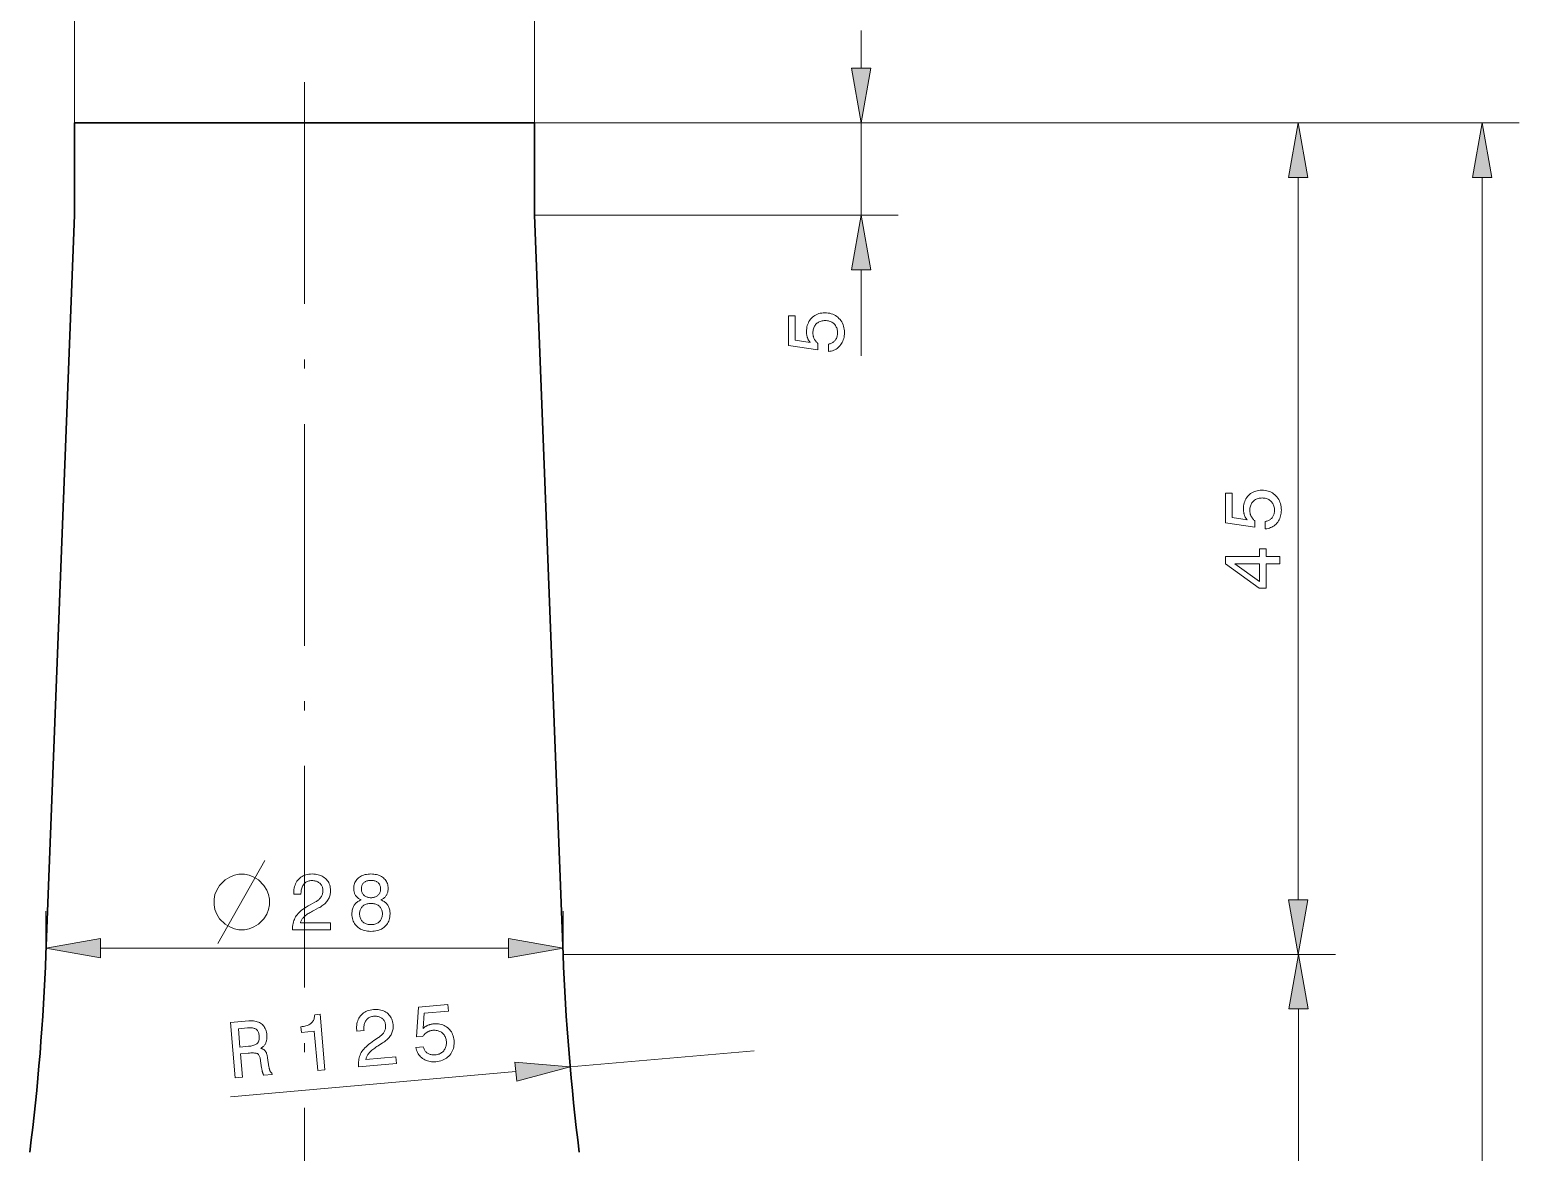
# Model space of a CAD drawing. Extents: x 0 to 297, y 0 to 529.
# Drawn here: x 133.7 to 214.4, y 292.1 to 352.9 of the extents above; entities that cross this region are included whole.
import ezdxf

# ---------------------------------------------------------------- set-up
doc = ezdxf.new("R2010")
doc.units = 0
doc.linetypes.add('DASHDOT', pattern=[18.5, 12, -3, 0.5, -3])

msp = doc.modelspace()

# ---------------------------------------------------------------- linework, layer by layer
at = {"color": 7, "lineweight": 13, "ltscale": 0.396699}
for p, q in [((136.146, 347.852), (136.146, 363.72)), ((161.046, 347.852), (161.046, 363.72))]:
    msp.add_line(p, q, dxfattribs=at)
at = {"color": 7, "lineweight": 13, "ltscale": 0.051139}
msp.add_line((178.742, 350.806), (178.742, 352.852), dxfattribs=at)
at = {"color": 7, "linetype": 'DASHDOT', "lineweight": 13}
msp.add_line((148.596, 350.052), (148.596, 142.236), dxfattribs=at)
at = {"color": 7, "lineweight": 30, "ltscale": 0.125}
for p, q in [((136.146, 342.852), (136.146, 347.852)), ((161.046, 342.852), (161.046, 347.852))]:
    msp.add_line(p, q, dxfattribs=at)
at = {"color": 7, "lineweight": 30}
for p, q in [((136.146, 347.852), (161.046, 347.852)), ((136.146, 342.852), (134.596, 302.852)), ((161.046, 342.852), (162.596, 302.852))]:
    msp.add_line(p, q, dxfattribs=at)
at = {"color": 7, "lineweight": 13}
for p, q in [((161.046, 347.852), (204.402, 347.852)), ((161.046, 347.852), (214.369, 347.852)), ((202.402, 305.806), (202.402, 344.897)), ((212.369, 149.806), (212.369, 344.897)), ((137.55, 303.183), (159.641, 303.183)), ((162.596, 302.852), (204.412, 302.852)), ((162.596, 302.852), (204.402, 302.852)), ((202.412, 273.806), (202.412, 299.897))]:
    msp.add_line(p, q, dxfattribs=at)
at = {"color": 7, "lineweight": 13, "ltscale": 0.49241}
for p, q in [((161.046, 347.852), (180.742, 347.852)), ((161.046, 342.852), (180.742, 342.852))]:
    msp.add_line(p, q, dxfattribs=at)
at = {"color": 7, "lineweight": 13, "ltscale": 0.125}
msp.add_line((178.742, 342.852), (178.742, 347.852), dxfattribs=at)
at = {"color": 7, "lineweight": 13, "ltscale": 0.116125}
msp.add_line((178.742, 335.252), (178.742, 339.897), dxfattribs=at)
at = {"color": 7, "lineweight": 13, "ltscale": 0.058269}
for p, q in [((134.596, 302.852), (134.596, 305.183)), ((162.596, 302.852), (162.596, 305.183))]:
    msp.add_line(p, q, dxfattribs=at)
at = {"color": 7, "lineweight": 13, "ltscale": 0.25}
msp.add_line((172.942, 297.637), (162.98, 296.763), dxfattribs=at)
at = {"color": 7, "lineweight": 13, "ltscale": 0.387552}
msp.add_line((160.037, 296.505), (144.595, 295.149), dxfattribs=at)
at = {"color": 7, "lineweight": 13}
for points in [[(178.221, 350.806), (178.742, 347.852), (179.263, 350.806)], [(202.923, 344.897), (202.402, 347.852), (201.881, 344.897)], [(212.889, 344.897), (212.369, 347.852), (211.848, 344.897)], [(179.263, 339.897), (178.742, 342.852), (178.221, 339.897)], [(176.96, 335.482), (176.96, 335.883), (177.006, 335.891), (177.049, 335.902), (177.091, 335.915), (177.131, 335.931), (177.168, 335.949), (177.204, 335.97), (177.237, 335.993), (177.269, 336.019), (177.298, 336.047), (177.326, 336.078), (177.351, 336.11), (177.373, 336.145), (177.393, 336.181), (177.41, 336.219), (177.424, 336.259), (177.436, 336.3), (177.445, 336.343), (177.452, 336.388), (177.456, 336.435), (177.457, 336.484), (177.455, 336.543), (177.45, 336.599), (177.441, 336.654), (177.428, 336.706), (177.411, 336.756), (177.391, 336.803), (177.367, 336.848), (177.34, 336.89), (177.309, 336.931), (177.274, 336.968), (177.236, 337.003), (177.196, 337.034), (177.153, 337.062), (177.109, 337.086), (177.061, 337.106), (177.012, 337.122), (176.96, 337.135), (176.906, 337.145), (176.85, 337.15), (176.791, 337.152), (176.731, 337.15), (176.674, 337.145), (176.619, 337.136), (176.566, 337.123), (176.516, 337.107), (176.469, 337.087), (176.424, 337.063), (176.382, 337.036), (176.342, 337.005), (176.304, 336.971), (176.27, 336.933), (176.239, 336.893), (176.212, 336.851), (176.188, 336.806), (176.168, 336.758), (176.152, 336.708), (176.139, 336.656), (176.13, 336.601), (176.125, 336.543), (176.123, 336.484), (176.123, 336.449), (176.126, 336.415), (176.129, 336.381), (176.134, 336.348), (176.14, 336.316), (176.148, 336.285), (176.157, 336.254), (176.167, 336.223), (176.179, 336.193), (176.192, 336.164), (176.207, 336.136), (176.223, 336.108), (176.24, 336.081), (176.259, 336.055), (176.279, 336.029), (176.3, 336.004), (176.323, 335.98), (176.347, 335.957), (176.372, 335.934), (176.399, 335.912), (176.399, 335.569), (174.809, 335.805), (174.809, 337.407), (175.164, 337.407), (175.164, 336.094), (175.971, 335.973), (175.952, 335.995), (175.935, 336.018), (175.918, 336.041), (175.902, 336.066), (175.887, 336.091), (175.873, 336.116), (175.86, 336.143), (175.848, 336.17), (175.837, 336.198), (175.827, 336.227), (175.817, 336.257), (175.809, 336.287), (175.801, 336.318), (175.795, 336.349), (175.789, 336.381), (175.785, 336.413), (175.781, 336.445), (175.779, 336.479), (175.778, 336.512), (175.777, 336.547), (175.78, 336.637), (175.788, 336.724), (175.802, 336.808), (175.821, 336.887), (175.846, 336.963), (175.876, 337.036), (175.911, 337.105), (175.952, 337.17), (175.999, 337.232), (176.051, 337.29), (176.108, 337.343), (176.168, 337.391), (176.231, 337.433), (176.298, 337.47), (176.368, 337.501), (176.441, 337.526), (176.518, 337.546), (176.599, 337.56), (176.683, 337.569), (176.77, 337.571), (176.863, 337.568), (176.952, 337.559), (177.037, 337.545), (177.119, 337.524), (177.197, 337.497), (177.272, 337.464), (177.343, 337.425), (177.411, 337.38), (177.475, 337.33), (177.535, 337.273), (177.591, 337.212), (177.641, 337.147), (177.685, 337.078), (177.723, 337.006), (177.755, 336.93), (177.781, 336.85), (177.802, 336.767), (177.817, 336.68), (177.825, 336.59), (177.828, 336.496), (177.826, 336.413), (177.819, 336.332), (177.807, 336.255), (177.79, 336.18), (177.769, 336.109), (177.742, 336.04), (177.711, 335.974), (177.675, 335.911), (177.635, 335.85), (177.589, 335.793), (177.54, 335.74), (177.487, 335.691), (177.432, 335.648), (177.374, 335.609), (177.312, 335.576), (177.248, 335.547), (177.18, 335.523), (177.11, 335.505), (177.036, 335.491)], [(200.619, 325.88), (200.619, 326.281), (200.665, 326.289), (200.709, 326.3), (200.751, 326.313), (200.79, 326.329), (200.828, 326.348), (200.863, 326.368), (200.897, 326.391), (200.928, 326.417), (200.958, 326.445), (200.985, 326.476), (201.01, 326.509), (201.033, 326.543), (201.052, 326.579), (201.07, 326.617), (201.084, 326.657), (201.096, 326.698), (201.105, 326.742), (201.112, 326.787), (201.116, 326.833), (201.117, 326.882), (201.115, 326.941), (201.11, 326.998), (201.101, 327.052), (201.088, 327.104), (201.071, 327.154), (201.051, 327.201), (201.027, 327.246), (201, 327.289), (200.968, 327.329), (200.934, 327.367), (200.896, 327.401), (200.856, 327.433), (200.813, 327.46), (200.768, 327.484), (200.721, 327.504), (200.672, 327.521), (200.62, 327.534), (200.566, 327.543), (200.51, 327.548), (200.451, 327.55), (200.391, 327.548), (200.334, 327.543), (200.279, 327.534), (200.226, 327.521), (200.176, 327.505), (200.129, 327.485), (200.084, 327.461), (200.041, 327.434), (200.001, 327.403), (199.964, 327.369), (199.929, 327.331), (199.899, 327.291), (199.871, 327.249), (199.848, 327.204), (199.828, 327.156), (199.812, 327.106), (199.799, 327.054), (199.79, 326.999), (199.784, 326.942), (199.783, 326.882), (199.783, 326.847), (199.785, 326.813), (199.789, 326.779), (199.794, 326.747), (199.8, 326.714), (199.808, 326.683), (199.817, 326.652), (199.827, 326.621), (199.839, 326.592), (199.852, 326.562), (199.867, 326.534), (199.883, 326.506), (199.9, 326.479), (199.919, 326.453), (199.939, 326.427), (199.96, 326.402), (199.983, 326.378), (200.007, 326.355), (200.032, 326.332), (200.059, 326.31), (200.059, 325.967), (198.469, 326.203), (198.469, 327.805), (198.823, 327.805), (198.823, 326.492), (199.631, 326.372), (199.612, 326.393), (199.595, 326.416), (199.578, 326.44), (199.562, 326.464), (199.547, 326.489), (199.533, 326.515), (199.52, 326.541), (199.508, 326.569), (199.497, 326.597), (199.486, 326.626), (199.477, 326.655), (199.468, 326.685), (199.461, 326.716), (199.455, 326.747), (199.449, 326.779), (199.445, 326.811), (199.441, 326.844), (199.439, 326.877), (199.437, 326.911), (199.437, 326.945), (199.439, 327.036), (199.448, 327.122), (199.461, 327.206), (199.481, 327.285), (199.505, 327.362), (199.535, 327.434), (199.571, 327.503), (199.612, 327.568), (199.659, 327.63), (199.711, 327.688), (199.767, 327.742), (199.827, 327.789), (199.891, 327.832), (199.957, 327.868), (200.028, 327.899), (200.101, 327.925), (200.178, 327.944), (200.259, 327.958), (200.342, 327.967), (200.43, 327.97), (200.522, 327.967), (200.611, 327.958), (200.697, 327.943), (200.779, 327.922), (200.857, 327.895), (200.932, 327.862), (201.003, 327.823), (201.071, 327.779), (201.135, 327.728), (201.195, 327.671), (201.251, 327.61), (201.301, 327.545), (201.344, 327.476), (201.383, 327.404), (201.415, 327.328), (201.441, 327.248), (201.462, 327.165), (201.476, 327.079), (201.485, 326.988), (201.488, 326.894), (201.486, 326.811), (201.478, 326.731), (201.467, 326.653), (201.45, 326.578), (201.428, 326.507), (201.402, 326.438), (201.371, 326.372), (201.335, 326.309), (201.294, 326.249), (201.249, 326.191), (201.199, 326.138), (201.147, 326.089), (201.092, 326.046), (201.033, 326.007), (200.972, 325.974), (200.907, 325.945), (200.84, 325.922), (200.769, 325.903), (200.696, 325.889)], [(201.402, 323.989), (200.66, 323.989), (200.66, 322.672), (200.28, 322.672), (198.469, 323.985), (198.469, 324.377), (200.314, 324.377), (200.314, 324.805), (200.66, 324.805), (200.66, 324.377), (201.402, 324.377)], [(200.314, 323.034), (200.314, 323.989), (198.971, 323.989)], [(145.346, 307.183), (145.046, 307.183), (144.796, 307.133), (144.546, 307.033), (144.296, 306.883), (143.996, 306.583), (143.846, 306.333), (143.746, 306.083), (143.696, 305.833), (143.696, 305.533), (143.746, 305.283), (143.846, 305.033), (143.996, 304.783), (144.296, 304.483), (144.546, 304.333), (144.796, 304.233), (145.046, 304.183), (145.346, 304.183), (145.596, 304.233), (145.846, 304.333), (146.096, 304.483), (146.396, 304.783), (146.546, 305.033), (146.646, 305.283), (146.696, 305.533), (146.696, 305.833), (146.646, 306.083), (146.546, 306.333), (146.396, 306.583), (146.096, 306.883), (145.846, 307.033), (145.596, 307.133)], [(147.943, 304.183), (147.943, 304.195), (147.945, 304.283), (147.951, 304.367), (147.961, 304.449), (147.976, 304.528), (147.994, 304.603), (148.017, 304.676), (148.044, 304.746), (148.075, 304.813), (148.11, 304.877), (148.149, 304.938), (148.194, 304.998), (148.245, 305.057), (148.303, 305.117), (148.368, 305.176), (148.439, 305.235), (148.517, 305.294), (148.602, 305.353), (148.693, 305.412), (148.791, 305.471), (148.896, 305.53), (149.151, 305.669), (149.195, 305.694), (149.238, 305.72), (149.277, 305.746), (149.315, 305.773), (149.349, 305.801), (149.382, 305.829), (149.412, 305.858), (149.439, 305.887), (149.464, 305.917), (149.486, 305.948), (149.506, 305.98), (149.524, 306.012), (149.54, 306.046), (149.553, 306.081), (149.565, 306.117), (149.575, 306.153), (149.582, 306.191), (149.587, 306.23), (149.59, 306.271), (149.591, 306.312), (149.59, 306.359), (149.585, 306.403), (149.577, 306.447), (149.565, 306.488), (149.551, 306.527), (149.533, 306.565), (149.511, 306.6), (149.487, 306.634), (149.459, 306.666), (149.428, 306.697), (149.394, 306.724), (149.358, 306.749), (149.32, 306.771), (149.28, 306.79), (149.237, 306.806), (149.192, 306.82), (149.145, 306.83), (149.096, 306.837), (149.044, 306.842), (148.991, 306.843), (148.937, 306.841), (148.886, 306.836), (148.838, 306.826), (148.791, 306.813), (148.747, 306.797), (148.706, 306.776), (148.666, 306.752), (148.629, 306.724), (148.594, 306.693), (148.562, 306.658), (148.532, 306.619), (148.505, 306.578), (148.481, 306.534), (148.461, 306.487), (148.444, 306.437), (148.43, 306.385), (148.419, 306.33), (148.411, 306.272), (148.406, 306.211), (148.404, 306.147), (148.404, 306.112), (148.012, 306.112), (148.012, 306.173), (148.015, 306.266), (148.023, 306.355), (148.037, 306.44), (148.055, 306.521), (148.08, 306.598), (148.109, 306.671), (148.145, 306.74), (148.185, 306.806), (148.231, 306.867), (148.282, 306.924), (148.338, 306.977), (148.398, 307.024), (148.461, 307.066), (148.529, 307.102), (148.6, 307.132), (148.675, 307.157), (148.754, 307.177), (148.837, 307.19), (148.923, 307.199), (149.014, 307.202), (149.101, 307.199), (149.184, 307.192), (149.264, 307.179), (149.341, 307.162), (149.414, 307.14), (149.484, 307.113), (149.55, 307.081), (149.613, 307.044), (149.673, 307.002), (149.729, 306.955), (149.781, 306.904), (149.828, 306.85), (149.869, 306.793), (149.904, 306.733), (149.934, 306.67), (149.959, 306.603), (149.978, 306.534), (149.992, 306.462), (150, 306.386), (150.002, 306.308), (150.001, 306.246), (149.996, 306.187), (149.988, 306.129), (149.977, 306.072), (149.962, 306.017), (149.945, 305.963), (149.924, 305.911), (149.9, 305.861), (149.873, 305.812), (149.842, 305.765), (149.809, 305.719), (149.771, 305.674), (149.731, 305.631), (149.687, 305.588), (149.64, 305.547), (149.589, 305.508), (149.535, 305.469), (149.478, 305.432), (149.417, 305.396), (149.353, 305.361), (149.1, 305.232), (149.03, 305.195), (148.964, 305.159), (148.902, 305.123), (148.844, 305.088), (148.791, 305.054), (148.741, 305.02), (148.695, 304.987), (148.654, 304.955), (148.616, 304.924), (148.583, 304.893), (148.552, 304.862), (148.524, 304.831), (148.498, 304.799), (148.474, 304.766), (148.452, 304.732), (148.432, 304.698), (148.415, 304.663), (148.399, 304.627), (148.386, 304.591), (148.375, 304.554), (150.002, 304.554), (150.002, 304.183)], [(151.657, 305.797), (151.619, 305.816), (151.582, 305.836), (151.547, 305.858), (151.515, 305.88), (151.484, 305.904), (151.455, 305.93), (151.429, 305.956), (151.404, 305.984), (151.381, 306.014), (151.36, 306.044), (151.341, 306.076), (151.324, 306.109), (151.31, 306.144), (151.297, 306.18), (151.286, 306.218), (151.277, 306.257), (151.27, 306.298), (151.265, 306.34), (151.262, 306.383), (151.261, 306.428), (151.264, 306.495), (151.271, 306.56), (151.284, 306.622), (151.302, 306.682), (151.326, 306.739), (151.354, 306.794), (151.388, 306.846), (151.426, 306.895), (151.47, 306.942), (151.519, 306.986), (151.573, 307.027), (151.629, 307.064), (151.688, 307.096), (151.751, 307.124), (151.817, 307.148), (151.886, 307.167), (151.958, 307.182), (152.033, 307.193), (152.111, 307.199), (152.193, 307.202), (152.275, 307.199), (152.353, 307.193), (152.429, 307.182), (152.501, 307.167), (152.57, 307.148), (152.636, 307.124), (152.698, 307.096), (152.758, 307.064), (152.814, 307.027), (152.867, 306.986), (152.915, 306.942), (152.959, 306.895), (152.997, 306.846), (153.03, 306.794), (153.059, 306.739), (153.082, 306.682), (153.1, 306.622), (153.112, 306.56), (153.12, 306.495), (153.123, 306.428), (153.122, 306.383), (153.119, 306.339), (153.114, 306.297), (153.107, 306.256), (153.098, 306.216), (153.088, 306.179), (153.075, 306.142), (153.061, 306.107), (153.044, 306.074), (153.026, 306.042), (153.005, 306.011), (152.983, 305.982), (152.958, 305.954), (152.932, 305.928), (152.903, 305.903), (152.872, 305.879), (152.839, 305.857), (152.804, 305.836), (152.767, 305.816), (152.728, 305.797), (152.777, 305.778), (152.822, 305.756), (152.865, 305.733), (152.906, 305.707), (152.945, 305.68), (152.981, 305.65), (153.014, 305.619), (153.045, 305.586), (153.074, 305.55), (153.101, 305.513), (153.124, 305.474), (153.146, 305.433), (153.164, 305.39), (153.181, 305.346), (153.195, 305.299), (153.206, 305.251), (153.215, 305.202), (153.221, 305.151), (153.225, 305.097), (153.226, 305.043), (153.223, 304.958), (153.215, 304.877), (153.201, 304.799), (153.181, 304.725), (153.156, 304.654), (153.125, 304.587), (153.089, 304.523), (153.047, 304.463), (153, 304.406), (152.947, 304.353), (152.889, 304.304), (152.827, 304.261), (152.761, 304.222), (152.692, 304.189), (152.619, 304.16), (152.541, 304.137), (152.46, 304.119), (152.375, 304.106), (152.286, 304.099), (152.193, 304.096), (152.1, 304.099), (152.011, 304.106), (151.926, 304.119), (151.845, 304.137), (151.768, 304.16), (151.694, 304.189), (151.625, 304.222), (151.559, 304.261), (151.498, 304.304), (151.44, 304.353), (151.387, 304.406), (151.34, 304.463), (151.298, 304.523), (151.262, 304.587), (151.232, 304.654), (151.207, 304.725), (151.187, 304.799), (151.173, 304.877), (151.165, 304.958), (151.162, 305.043), (151.163, 305.097), (151.167, 305.151), (151.173, 305.202), (151.182, 305.251), (151.193, 305.299), (151.207, 305.346), (151.223, 305.39), (151.242, 305.433), (151.264, 305.474), (151.287, 305.513), (151.314, 305.55), (151.342, 305.586), (151.373, 305.619), (151.407, 305.65), (151.443, 305.68), (151.481, 305.707), (151.521, 305.733), (151.564, 305.756), (151.61, 305.778)], [(151.672, 306.394), (151.674, 306.352), (151.678, 306.311), (151.685, 306.273), (151.695, 306.236), (151.708, 306.2), (151.723, 306.166), (151.742, 306.134), (151.763, 306.104), (151.787, 306.075), (151.814, 306.048), (151.844, 306.023), (151.875, 306.001), (151.908, 305.982), (151.943, 305.965), (151.98, 305.95), (152.019, 305.939), (152.06, 305.929), (152.102, 305.923), (152.147, 305.919), (152.193, 305.918), (152.24, 305.919), (152.284, 305.923), (152.327, 305.929), (152.368, 305.939), (152.407, 305.95), (152.444, 305.965), (152.479, 305.982), (152.513, 306.001), (152.544, 306.023), (152.573, 306.048), (152.6, 306.075), (152.625, 306.104), (152.646, 306.134), (152.665, 306.166), (152.68, 306.2), (152.693, 306.236), (152.703, 306.273), (152.71, 306.311), (152.714, 306.352), (152.716, 306.394), (152.714, 306.436), (152.71, 306.476), (152.703, 306.515), (152.693, 306.551), (152.681, 306.586), (152.666, 306.619), (152.648, 306.65), (152.627, 306.679), (152.603, 306.707), (152.577, 306.732), (152.548, 306.756), (152.517, 306.777), (152.484, 306.795), (152.448, 306.811), (152.411, 306.825), (152.372, 306.836), (152.33, 306.845), (152.287, 306.851), (152.241, 306.855), (152.193, 306.856), (152.145, 306.855), (152.1, 306.851), (152.057, 306.845), (152.015, 306.836), (151.976, 306.825), (151.939, 306.811), (151.904, 306.795), (151.871, 306.777), (151.84, 306.756), (151.811, 306.732), (151.785, 306.707), (151.761, 306.679), (151.74, 306.65), (151.722, 306.619), (151.707, 306.586), (151.694, 306.551), (151.685, 306.515), (151.678, 306.476), (151.674, 306.436)], [(201.881, 305.806), (202.402, 302.852), (202.923, 305.806)], [(151.577, 305.051), (151.579, 304.997), (151.584, 304.946), (151.592, 304.897), (151.604, 304.85), (151.619, 304.806), (151.637, 304.764), (151.658, 304.724), (151.683, 304.686), (151.711, 304.651), (151.743, 304.618), (151.777, 304.588), (151.814, 304.561), (151.853, 304.537), (151.894, 304.516), (151.938, 304.499), (151.984, 304.484), (152.033, 304.473), (152.084, 304.465), (152.137, 304.46), (152.193, 304.459), (152.249, 304.46), (152.303, 304.465), (152.354, 304.473), (152.403, 304.484), (152.449, 304.499), (152.493, 304.516), (152.535, 304.537), (152.574, 304.561), (152.611, 304.588), (152.645, 304.618), (152.677, 304.651), (152.705, 304.686), (152.73, 304.724), (152.751, 304.764), (152.769, 304.806), (152.784, 304.85), (152.796, 304.897), (152.804, 304.946), (152.809, 304.997), (152.811, 305.051), (152.809, 305.101), (152.804, 305.149), (152.796, 305.195), (152.784, 305.238), (152.77, 305.28), (152.751, 305.319), (152.73, 305.356), (152.705, 305.391), (152.677, 305.424), (152.646, 305.455), (152.612, 305.483), (152.575, 305.508), (152.536, 305.531), (152.495, 305.55), (152.451, 305.566), (152.404, 305.58), (152.355, 305.59), (152.303, 305.598), (152.249, 305.602), (152.193, 305.603), (152.137, 305.602), (152.083, 305.598), (152.032, 305.59), (151.983, 305.58), (151.937, 305.566), (151.893, 305.55), (151.851, 305.531), (151.812, 305.508), (151.776, 305.483), (151.742, 305.455), (151.711, 305.424), (151.683, 305.391), (151.658, 305.356), (151.637, 305.319), (151.618, 305.28), (151.604, 305.238), (151.592, 305.195), (151.584, 305.149), (151.579, 305.101)], [(137.55, 303.703), (134.596, 303.183), (137.55, 302.662)], [(159.641, 302.662), (162.596, 303.183), (159.641, 303.703)], [(202.933, 299.897), (202.412, 302.852), (201.891, 299.897)], [(154.625, 297.819), (155.024, 297.854), (155.037, 297.809), (155.051, 297.766), (155.068, 297.726), (155.087, 297.688), (155.109, 297.652), (155.133, 297.618), (155.159, 297.587), (155.187, 297.558), (155.218, 297.531), (155.251, 297.506), (155.285, 297.484), (155.322, 297.465), (155.359, 297.448), (155.399, 297.435), (155.44, 297.424), (155.482, 297.415), (155.526, 297.41), (155.571, 297.407), (155.618, 297.408), (155.666, 297.41), (155.725, 297.417), (155.781, 297.428), (155.835, 297.442), (155.885, 297.459), (155.933, 297.48), (155.979, 297.504), (156.021, 297.532), (156.061, 297.563), (156.099, 297.598), (156.133, 297.636), (156.165, 297.676), (156.192, 297.719), (156.216, 297.764), (156.236, 297.81), (156.252, 297.859), (156.264, 297.91), (156.272, 297.963), (156.277, 298.017), (156.277, 298.074), (156.274, 298.133), (156.267, 298.192), (156.256, 298.249), (156.243, 298.303), (156.225, 298.354), (156.205, 298.402), (156.181, 298.448), (156.153, 298.49), (156.122, 298.53), (156.088, 298.567), (156.051, 298.602), (156.01, 298.633), (155.968, 298.66), (155.923, 298.683), (155.876, 298.703), (155.827, 298.719), (155.776, 298.731), (155.723, 298.739), (155.667, 298.743), (155.609, 298.743), (155.55, 298.74), (155.515, 298.736), (155.481, 298.731), (155.448, 298.725), (155.416, 298.717), (155.384, 298.708), (155.354, 298.698), (155.324, 298.686), (155.294, 298.673), (155.266, 298.658), (155.238, 298.643), (155.21, 298.626), (155.184, 298.607), (155.159, 298.588), (155.134, 298.567), (155.11, 298.545), (155.088, 298.521), (155.066, 298.497), (155.044, 298.471), (155.024, 298.443), (155.005, 298.415), (154.662, 298.385), (154.759, 299.989), (156.355, 300.129), (156.386, 299.776), (155.077, 299.661), (155.028, 298.846), (155.048, 298.867), (155.069, 298.886), (155.091, 298.905), (155.114, 298.923), (155.138, 298.94), (155.162, 298.956), (155.187, 298.971), (155.214, 298.986), (155.241, 299), (155.269, 299.013), (155.297, 299.024), (155.326, 299.035), (155.356, 299.046), (155.387, 299.055), (155.418, 299.063), (155.45, 299.07), (155.482, 299.077), (155.515, 299.082), (155.548, 299.086), (155.582, 299.09), (155.673, 299.095), (155.76, 299.094), (155.844, 299.088), (155.925, 299.076), (156.003, 299.058), (156.078, 299.034), (156.15, 299.005), (156.219, 298.97), (156.284, 298.929), (156.347, 298.882), (156.405, 298.83), (156.458, 298.775), (156.505, 298.715), (156.548, 298.652), (156.585, 298.585), (156.616, 298.514), (156.643, 298.439), (156.664, 298.36), (156.68, 298.277), (156.69, 298.19), (156.695, 298.098), (156.694, 298.008), (156.687, 297.922), (156.673, 297.838), (156.653, 297.758), (156.627, 297.681), (156.594, 297.606), (156.556, 297.535), (156.511, 297.467), (156.46, 297.402), (156.403, 297.341), (156.343, 297.286), (156.278, 297.236), (156.21, 297.192), (156.137, 297.153), (156.06, 297.12), (155.979, 297.092), (155.894, 297.07), (155.805, 297.053), (155.711, 297.042), (155.628, 297.037), (155.547, 297.037), (155.469, 297.042), (155.393, 297.052), (155.32, 297.068), (155.249, 297.088), (155.181, 297.113), (155.115, 297.143), (155.051, 297.179), (154.99, 297.219), (154.933, 297.263), (154.88, 297.311), (154.832, 297.363), (154.788, 297.417), (154.749, 297.476), (154.715, 297.537), (154.686, 297.603), (154.661, 297.671), (154.641, 297.743)], [(144.843, 296.175), (144.581, 299.159), (145.579, 299.247), (145.665, 299.252), (145.748, 299.253), (145.826, 299.249), (145.901, 299.24), (145.972, 299.226), (146.039, 299.208), (146.103, 299.185), (146.162, 299.158), (146.218, 299.125), (146.27, 299.088), (146.318, 299.047), (146.362, 299.001), (146.401, 298.95), (146.436, 298.896), (146.467, 298.837), (146.493, 298.773), (146.516, 298.705), (146.533, 298.633), (146.547, 298.556), (146.557, 298.475), (146.56, 298.427), (146.561, 298.38), (146.56, 298.334), (146.557, 298.29), (146.552, 298.246), (146.544, 298.205), (146.535, 298.164), (146.523, 298.125), (146.509, 298.087), (146.493, 298.051), (146.475, 298.016), (146.455, 297.982), (146.433, 297.95), (146.409, 297.919), (146.383, 297.89), (146.355, 297.862), (146.324, 297.835), (146.292, 297.81), (146.258, 297.787), (146.221, 297.764), (146.254, 297.757), (146.285, 297.747), (146.314, 297.737), (146.342, 297.725), (146.368, 297.711), (146.392, 297.697), (146.414, 297.681), (146.435, 297.663), (146.453, 297.645), (146.47, 297.624), (146.486, 297.602), (146.501, 297.576), (146.516, 297.547), (146.529, 297.514), (146.542, 297.478), (146.554, 297.438), (146.565, 297.395), (146.576, 297.348), (146.586, 297.298), (146.595, 297.245), (146.669, 296.763), (146.674, 296.732), (146.679, 296.703), (146.684, 296.676), (146.69, 296.651), (146.696, 296.627), (146.702, 296.605), (146.709, 296.585), (146.715, 296.567), (146.722, 296.55), (146.729, 296.535), (146.737, 296.521), (146.745, 296.508), (146.753, 296.496), (146.763, 296.484), (146.773, 296.474), (146.783, 296.464), (146.794, 296.455), (146.806, 296.446), (146.818, 296.439), (146.831, 296.432), (146.838, 296.35), (146.387, 296.31), (146.38, 296.32), (146.374, 296.331), (146.367, 296.342), (146.361, 296.355), (146.355, 296.368), (146.349, 296.383), (146.343, 296.398), (146.337, 296.415), (146.331, 296.432), (146.326, 296.451), (146.32, 296.471), (146.315, 296.492), (146.31, 296.514), (146.304, 296.538), (146.299, 296.563), (146.294, 296.589), (146.289, 296.617), (146.284, 296.646), (146.279, 296.677), (146.274, 296.709), (146.219, 297.093), (146.21, 297.149), (146.199, 297.201), (146.187, 297.249), (146.174, 297.292), (146.159, 297.331), (146.143, 297.366), (146.126, 297.396), (146.107, 297.423), (146.087, 297.445), (146.066, 297.463), (146.04, 297.478), (146.009, 297.49), (145.972, 297.5), (145.929, 297.508), (145.879, 297.513), (145.824, 297.516), (145.762, 297.517), (145.695, 297.516), (145.621, 297.512), (145.541, 297.506), (145.132, 297.47), (145.242, 296.21)], [(149.311, 296.567), (149.124, 298.692), (148.427, 298.631), (148.4, 298.936), (148.475, 298.945), (148.546, 298.956), (148.612, 298.97), (148.674, 298.986), (148.732, 299.004), (148.786, 299.024), (148.835, 299.046), (148.881, 299.071), (148.922, 299.098), (148.959, 299.128), (148.993, 299.159), (149.023, 299.194), (149.05, 299.232), (149.073, 299.273), (149.093, 299.317), (149.11, 299.364), (149.124, 299.414), (149.135, 299.468), (149.142, 299.524), (149.146, 299.583), (149.438, 299.609), (149.702, 296.601)], [(151.525, 296.761), (151.523, 296.774), (151.518, 296.861), (151.517, 296.946), (151.52, 297.028), (151.527, 297.108), (151.539, 297.185), (151.555, 297.26), (151.576, 297.332), (151.601, 297.401), (151.631, 297.468), (151.664, 297.532), (151.704, 297.595), (151.749, 297.659), (151.802, 297.723), (151.861, 297.788), (151.927, 297.853), (152, 297.919), (152.079, 297.985), (152.165, 298.052), (152.257, 298.119), (152.356, 298.187), (152.598, 298.347), (152.64, 298.376), (152.68, 298.406), (152.717, 298.436), (152.752, 298.466), (152.784, 298.496), (152.814, 298.527), (152.841, 298.559), (152.866, 298.59), (152.888, 298.622), (152.907, 298.655), (152.925, 298.688), (152.94, 298.722), (152.952, 298.757), (152.963, 298.793), (152.971, 298.83), (152.978, 298.867), (152.982, 298.906), (152.984, 298.945), (152.983, 298.985), (152.981, 299.027), (152.975, 299.073), (152.966, 299.117), (152.954, 299.159), (152.939, 299.199), (152.921, 299.237), (152.9, 299.273), (152.876, 299.307), (152.848, 299.339), (152.818, 299.368), (152.784, 299.396), (152.748, 299.42), (152.71, 299.442), (152.67, 299.461), (152.628, 299.476), (152.584, 299.488), (152.539, 299.497), (152.491, 299.504), (152.441, 299.507), (152.389, 299.506), (152.336, 299.503), (152.283, 299.497), (152.233, 299.487), (152.185, 299.473), (152.14, 299.456), (152.097, 299.436), (152.058, 299.412), (152.02, 299.384), (151.986, 299.353), (151.954, 299.319), (151.925, 299.281), (151.898, 299.24), (151.875, 299.196), (151.856, 299.151), (151.839, 299.102), (151.826, 299.051), (151.817, 298.998), (151.811, 298.942), (151.808, 298.883), (151.809, 298.822), (151.813, 298.759), (151.816, 298.723), (151.425, 298.689), (151.42, 298.75), (151.414, 298.843), (151.415, 298.932), (151.421, 299.018), (151.432, 299.1), (151.45, 299.179), (151.473, 299.255), (151.502, 299.327), (151.537, 299.395), (151.577, 299.46), (151.623, 299.522), (151.674, 299.579), (151.729, 299.632), (151.789, 299.679), (151.853, 299.72), (151.921, 299.757), (151.994, 299.788), (152.071, 299.815), (152.152, 299.836), (152.238, 299.852), (152.327, 299.862), (152.414, 299.867), (152.498, 299.867), (152.579, 299.862), (152.657, 299.852), (152.732, 299.836), (152.804, 299.815), (152.873, 299.789), (152.939, 299.757), (153.002, 299.721), (153.062, 299.679), (153.118, 299.633), (153.169, 299.583), (153.215, 299.53), (153.255, 299.473), (153.291, 299.413), (153.321, 299.349), (153.346, 299.282), (153.366, 299.211), (153.381, 299.136), (153.391, 299.058), (153.394, 298.997), (153.395, 298.937), (153.392, 298.879), (153.386, 298.821), (153.376, 298.765), (153.363, 298.71), (153.347, 298.657), (153.327, 298.604), (153.305, 298.553), (153.278, 298.503), (153.249, 298.455), (153.216, 298.407), (153.179, 298.36), (153.139, 298.314), (153.096, 298.269), (153.049, 298.225), (152.999, 298.182), (152.945, 298.14), (152.887, 298.099), (152.826, 298.059), (152.586, 297.908), (152.519, 297.865), (152.457, 297.823), (152.398, 297.782), (152.343, 297.742), (152.293, 297.703), (152.246, 297.665), (152.204, 297.629), (152.165, 297.593), (152.13, 297.558), (152.1, 297.525), (152.072, 297.492), (152.047, 297.458), (152.024, 297.424), (152.003, 297.389), (151.984, 297.353), (151.967, 297.317), (151.953, 297.281), (151.941, 297.244), (151.931, 297.207), (151.923, 297.169), (153.544, 297.311), (153.576, 296.941)], [(145.5, 298.871), (145.012, 298.829), (145.1, 297.835), (145.56, 297.876), (145.627, 297.883), (145.691, 297.892), (145.75, 297.903), (145.805, 297.916), (145.855, 297.931), (145.9, 297.948), (145.942, 297.966), (145.978, 297.987), (146.011, 298.01), (146.039, 298.034), (146.063, 298.061), (146.084, 298.091), (146.102, 298.124), (146.117, 298.159), (146.129, 298.197), (146.138, 298.238), (146.144, 298.282), (146.147, 298.329), (146.147, 298.378), (146.144, 298.431), (146.138, 298.482), (146.129, 298.53), (146.119, 298.575), (146.105, 298.616), (146.09, 298.655), (146.071, 298.69), (146.051, 298.722), (146.028, 298.75), (146.002, 298.776), (145.974, 298.798), (145.943, 298.817), (145.908, 298.834), (145.87, 298.847), (145.828, 298.859), (145.782, 298.867), (145.733, 298.874), (145.68, 298.877), (145.623, 298.878), (145.563, 298.876)], [(160.083, 295.986), (162.98, 296.763), (159.992, 297.023)]]:
    msp.add_lwpolyline(points, close=True, dxfattribs=at)
msp.add_lwpolyline([(143.896, 303.433), (145.596, 306.433), (146.446, 307.933)], dxfattribs=at)
at = {"color": 7, "lineweight": 30}
for centre, start, end in [((9.689, 307.692), 352.85521, 357.7809), ((287.502, 307.692), 182.2191, 187.14478)]:
    msp.add_arc(centre, 125, start, end, dxfattribs=at)
at = {"color": 7, "lineweight": 13}
for points in [[(178.221, 350.806), (178.742, 347.852), (178.221, 350.806), (179.263, 350.806)], [(202.923, 344.897), (202.402, 347.852), (202.923, 344.897), (201.881, 344.897)], [(212.889, 344.897), (212.369, 347.852), (212.889, 344.897), (211.848, 344.897)], [(179.263, 339.897), (178.742, 342.852), (179.263, 339.897), (178.221, 339.897)], [(201.881, 305.806), (202.402, 302.852), (201.881, 305.806), (202.923, 305.806)], [(137.55, 303.703), (134.596, 303.183), (137.55, 303.703), (137.55, 302.662)], [(159.641, 302.662), (162.596, 303.183), (159.641, 302.662), (159.641, 303.703)], [(202.933, 299.897), (202.412, 302.852), (202.933, 299.897), (201.891, 299.897)], [(160.083, 295.986), (162.98, 296.763), (160.083, 295.986), (159.992, 297.023)]]:
    msp.add_solid(points, dxfattribs=at)

doc.saveas('drawing.dxf')
